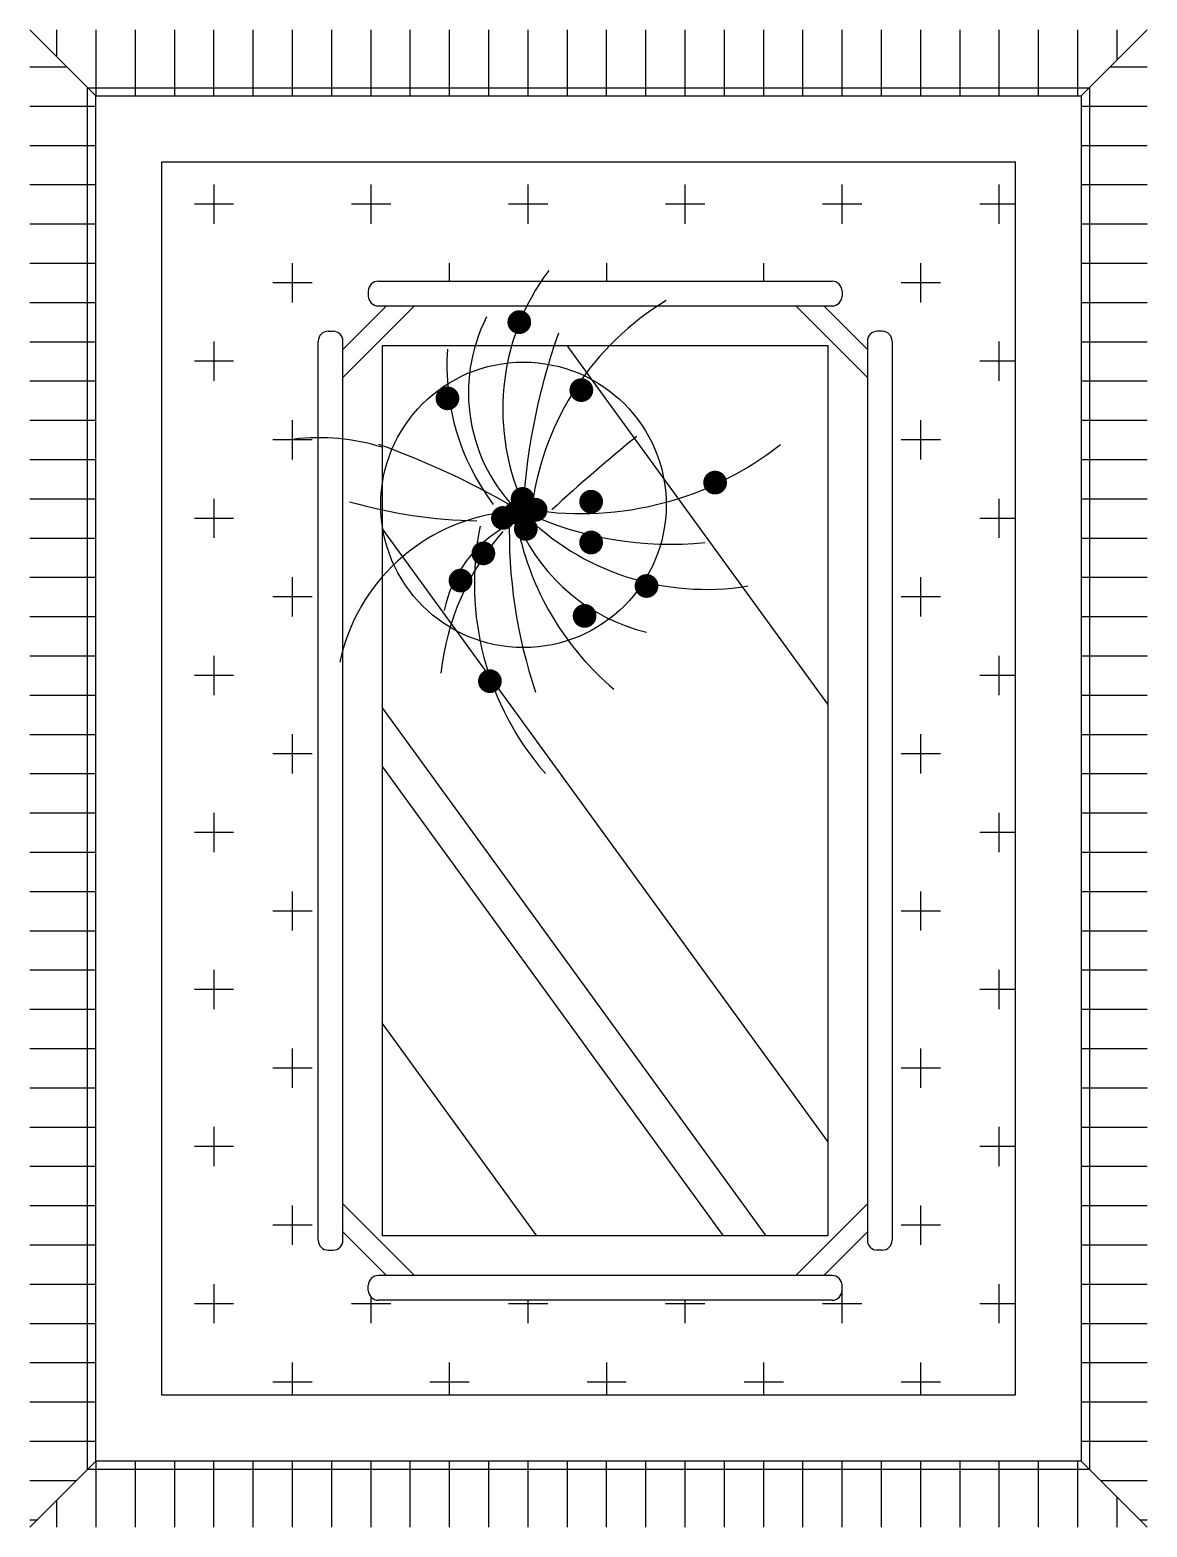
# Model space of a CAD drawing. Extents: x 16995 to 18350, y -30060 to -28244.
import ezdxf

# ---------------------------------------------------------------- set-up
doc = ezdxf.new("R2010")
doc.units = 0
doc.header["$MEASUREMENT"] = 0
doc.layers.get('0').update_dxf_attribs({"linetype": 'CONTINUOUS'})
doc.layers.add('门窗', color=5, linetype='CONTINUOUS')
doc.styles.add('DIM_FONT', font='SIMPLEX', dxfattribs={"width": 0.8})

# ---------------------------------------------------------------- blocks, each defined once
blk = doc.blocks.new('茶几001')
at = {"color": 4}
for p, q in [((-454.4, 580), (454.4, 580)), ((-464.4, 570), (-464.4, 565)), ((464.4, 570), (464.4, 565)), ((-417.7, 555), (-490, 482.7)), ((-446, 555), (-490, 511)), ((-454.4, 555), (454.4, 555)), ((417.7, 555), (490, 482.7)), ((446, 555), (490, 511)), ((-515, 60.6), (-515, 519.4)), ((-505, 529.4), (-500, 529.4)), ((-490, 60.6), (-490, 519.4)), ((490, 519.4), (490, 60.6)), ((505, 529.4), (500, 529.4)), ((515, 519.4), (515, 60.6)), ((-417.7, 25), (-490, 97.3)), ((417.7, 25), (490, 97.3)), ((-446, 25), (-490, 69)), ((446, 25), (490, 69)), ((-505, 50.6), (-500, 50.6)), ((505, 50.6), (500, 50.6)), ((454.4, 25), (-454.4, 25)), ((-464.4, 10), (-464.4, 15)), ((454.4, 0), (-454.4, 0)), ((464.4, 10), (464.4, 15))]:
    blk.add_line(p, q, dxfattribs=at)
at = {"color": 5}
for p, q in [((-450, 127.4), (83.6, 515)), ((-450, 170.4), (24.4, 515)), ((-450, 359), (-235.3, 515)), ((-354.7, 65), (264.8, 515)), ((87.4, 65), (450, 328.4))]:
    blk.add_line(p, q, dxfattribs=at)
at = {"color": 2}
blk.add_lwpolyline([(-450, 65), (-450, 515), (450, 515), (450, 65)], close=True, dxfattribs=at)
at = {"color": 5, "const_width": 12}
for points in [[(390.6, 449.4, 1), (402.6, 449.4, 1)], [(206.4, 436.2, 1), (218.4, 436.2, 1)], [(233.9, 413.1, 1), (245.9, 413.1, 1)], [(104.7, 406.5, 1), (116.7, 406.5, 1)], [(269.7, 393.3, 1), (281.7, 393.3, 1)], [(258.6, 370.2, 1), (270.6, 370.2, 1)], [(275.2, 380.1, 1), (287.2, 380.1, 1)], [(288.9, 373.5, 1), (300.9, 373.5, 1)], [(467.6, 376.8, 1), (479.6, 376.8, 1)], [(277.9, 360.3, 1), (289.9, 360.3, 1)], [(170.7, 310.8, 1), (182.7, 310.8, 1)], [(398.9, 314.1, 1), (410.9, 314.1, 1)], [(244.9, 304.2, 1), (256.9, 304.2, 1)], [(286.1, 304.2, 1), (298.1, 304.2, 1)], [(200.9, 248.2, 1), (212.9, 248.2, 1)], [(305.4, 178.9, 1), (317.4, 178.9, 1)]]:
    blk.add_lwpolyline(points, format="xyb", close=True, dxfattribs=at)
at = {"color": 5}
blk.add_circle((288.9, 372.6), 144.3, dxfattribs=at)
for centre, radius, start, end in [((137.5, 579.7), 219.3, 342.9456, 6.4814), ((90, 369.8), 192.6, 6.9904, 78.0284), ((762.7, 412.1), 489.9, 163.8561, 179.1105), ((-413.4, 791), 810.4, 328.9873, 340.361), ((91.3, 198.7), 258.8, 48.7581, 83.8624), ((156.9, 329), 126.2, 28.8901, 78.4579), ((429.4, 217.2), 232.8, 85.8741, 126.9558), ((402.4, 259.4), 168.8, 62.9909, 135.9102), ((209.3, 129.4), 292.8, 78.5516, 130.9815), ((385.8, 159.1), 234.4, 53.3231, 115.7633), ((261, -115.5), 502.4, 88.3286, 108.729), ((324.9, 93.1), 291.3, 103.0452, 139.7766), ((345.1, 203.1), 190.4, 114.0956, 166.2953), ((463.2, 188.2), 259.7, 134.4861, 189.3762), ((594.6, 224.7), 345.5, 155.0888, 185.9637), ((248.5, -268.2), 642.2, 70.5249, 87.8244), ((605.3, 314.1), 325.2, 171.2496, 218.2333), ((250.1, 79), 287.3, 31.315, 82.1378), ((-1032, -869.6), 1790, 39.0488, 42.6799)]:
    blk.add_arc(centre, radius, start, end, dxfattribs=at)
at = {"color": 4}
for centre, start, end in [((-454.4, 570), 90, 180), ((454.4, 570), 0, 90), ((-454.4, 565), 180, 270), ((454.4, 565), 270, 0), ((-505, 519.4), 90, 180), ((-500, 519.4), 0, 90), ((500, 519.4), 90, 180), ((505, 519.4), 0, 90), ((-505, 60.6), 180, 270), ((-500, 60.6), 270, 0), ((500, 60.6), 180, 270), ((505, 60.6), 270, 0), ((-454.4, 15), 90, 180), ((454.4, 15), 0, 90), ((-454.4, 10), 180, 270), ((454.4, 10), 270, 0)]:
    blk.add_arc(centre, 10, start, end, dxfattribs=at)
at = {"color": 5, "style": 'DIM_FONT', "width": 0.8, "flags": 9}
for tag in ['YSIZE', 'XSIZE']:
    blk.add_attdef(tag, (-18.7, 286.6), '', height=0.5, dxfattribs=at)

msp = doc.modelspace()

# ---------------------------------------------------------------- hatches: boundary and pattern name
at = {"layer": '门窗'}
h = msp.add_hatch(dxfattribs=at)
h.set_pattern_fill('LINE,_O', color=256, scale=15)
h.set_pattern_definition([(0, (6455.133, 0), (0, 47.625), [])])
h.paths.add_polyline_path([(17075.2, -28324.5), (16995.2, -28244.5), (16995.2, -30060.3), (17075.2, -29980.3)])
h.paths.add_polyline_path([(18350.2, -28244.5), (18270.2, -28324.5), (18270.2, -29980.3), (18350.2, -30060.3)])
h = msp.add_hatch(dxfattribs=at)
h.set_pattern_fill('LINE,_O', color=256, scale=15, angle=90)
h.set_pattern_definition([(90, (6455.133, 0), (-47.625, 3e-15), [])])
h.paths.add_polyline_path([(18350.2, -28244.5), (16995.2, -28244.5), (17075.2, -28324.5), (18270.2, -28324.5)])
h.paths.add_polyline_path([(18270.2, -29980.3), (17075.2, -29980.3), (16995.2, -30060.3), (18350.2, -30060.3)])
h = msp.add_hatch(dxfattribs=at)
h.set_pattern_fill('CROSS,_O', color=256, scale=15, angle=90)
h.set_pattern_definition([(90, (6455.13, 0), (-95.25, 95.25), [47.625, -142.875]), (180, (6478.945, 23.81), (-95.25, -95.25), [47.625, -142.875])])
h.paths.add_polyline_path([(17155.2, -29900.3), (18190.2, -29900.3), (18190.2, -28404.5), (17155.2, -28404.5)])
h.paths.add_polyline_path([(17344.9, -28621.9, -0.414214), (17356.9, -28609.9), (17362.9, -28609.9, -0.414214), (17374.9, -28621.9), (17374.9, -28632), (17427.7, -28579.2), (17417.6, -28579.2, -0.414214), (17405.6, -28567.2), (17405.6, -28561.2, -0.414214), (17417.6, -28549.2), (17968.2, -28549.2, -0.414214), (17980.2, -28561.2), (17980.2, -28567.2, -0.414214), (17968.2, -28579.2), (17958.1, -28579.2), (18010.9, -28632), (18010.9, -28621.9, -0.414214), (18022.9, -28609.9), (18028.9, -28609.9, -0.414214), (18040.9, -28621.9), (18040.9, -29712.5, -0.414214), (18028.9, -29724.5), (18022.9, -29724.5, -0.414214), (18010.9, -29712.5), (18010.9, -29702.4), (17958.1, -29755.2), (17968.2, -29755.2, -0.414214), (17980.2, -29767.2), (17980.2, -29773.2, -0.414214), (17968.2, -29785.2), (17417.6, -29785.2, -0.414214), (17405.6, -29773.2), (17405.6, -29767.2, -0.414214), (17417.6, -29755.2), (17427.7, -29755.2), (17374.9, -29702.4), (17374.9, -29712.5, -0.414214), (17362.9, -29724.5), (17356.9, -29724.5, -0.414214), (17344.9, -29712.5)], flags=16)
h.paths.add_polyline_path([(17422.9, -28848.6, -0.040723), (17420.6, -28820.5, -0.040723), (17422.9, -28792.4), (17422.9, -28627.2), (17579.4, -28627.2, -0.020062), (17586.4, -28605.8, -0.853514), (17588.7, -28591.7, -1.171626), (17586.4, -28605.8, 0.020062), (17579.4, -28627.2), (17962.9, -28627.2), (17962.9, -29707.2), (17422.9, -29707.2)], flags=0)
h.paths.add_polyline_path([(17571.1, -28829.6, 0.006512), (17565.1, -28830.3, 0.754167), (17568.9, -28843.6, 0.857716)], flags=0)
h.paths.add_polyline_path([(17534.6, -28900.6, -0.018908), (17536.7, -28874.1, 0.067053), (17512.9, -28906.8, -0.173934), (17517.5, -28905.1, -1), (17517.5, -28919.5, -0.703674), (17512.9, -28906.8, -0.067053), (17536.7, -28874.1, 0.018908), (17534.6, -28900.6, -0.013531), (17543.4, -28886.3, -0.887932), (17545.1, -28872.1, -1.126212), (17543.4, -28886.3, 0.013531), (17534.6, -28900.6, 0.09173), (17552.3, -29027.2, -104.135601), (17552, -29027.2), (17506.3, -28964.3, -0.056303)], flags=0)
h.paths.add_polyline_path([(17502.7, -28684.2, 0.01232), (17504.7, -28697.8, 0.738653)], flags=0)
h.paths.add_polyline_path([(17593.1, -28830.2, -0.000055), (17593.1, -28830.1, 0.000129), (17592.7, -28829.8, 0.000481)], flags=0)
h.paths.add_polyline_path([(17584.7, -28822.6, -1), (17584.7, -28837, -1)], flags=0)
h.paths.add_polyline_path([(17596.6, -28842.5, -1), (17596.6, -28856.9, -1)], flags=0)
h.paths.add_polyline_path([(17592.7, -28806.2, -1), (17592.7, -28820.6, -1)], flags=0)
h.paths.add_polyline_path([(17604.4, -28820.6, -0.110929), (17657.2, -28678.9, -0.118908), (17659, -28676.1, -0.014415), (17670.5, -28659.9), (17781.6, -28812.9, 0.02676), (17820.7, -28798.2, -0.638561), (17826.2, -28786.3, -1), (17826.2, -28800.7, -0.220583), (17820.7, -28798.2, -0.135278), (17615.5, -28828.1, -0.352831), (17608.5, -28833.7, -0.7404)], flags=0)
h.paths.add_polyline_path([(17667.9, -28948, -1), (17667.9, -28962.4, -1)], flags=0)
h.paths.add_polyline_path([(17675.8, -28859, -1), (17675.8, -28873.4, -1)], flags=0)
h.paths.add_polyline_path([(17675.8, -28809.5, -1), (17675.8, -28823.9, -1)], flags=0)
h.paths.add_polyline_path([(17743.1, -28911.7, -1), (17743.1, -28926.1, -1)], flags=0)

# ---------------------------------------------------------------- linework, layer by layer
for p, q in [((16995.2, -28244.5), (17075.2, -28324.5)), ((18270.2, -28324.5), (18350.2, -28244.5)), ((17075.2, -29980.3), (16995.2, -30060.3)), ((18270.2, -29980.3), (18350.2, -30060.3))]:
    msp.add_line(p, q, dxfattribs=at)
for points in [[(17065.2, -28314.5), (18280.2, -28314.5), (18280.2, -29990.3), (17065.2, -29990.3)], [(17075.2, -28324.5), (18270.2, -28324.5), (18270.2, -29980.3), (17075.2, -29980.3)], [(17155.2, -28404.5), (18190.2, -28404.5), (18190.2, -29900.3), (17155.2, -29900.3)]]:
    msp.add_lwpolyline(points, close=True, dxfattribs=at)

# ---------------------------------------------------------------- block references
at = {"layer": '门窗', "xscale": 1.2, "yscale": 1.2, "zscale": 1.2, "rotation": 90}
msp.add_blockref('茶几001', (18040.9, -29167.2), dxfattribs=at)

doc.saveas('drawing.dxf')
